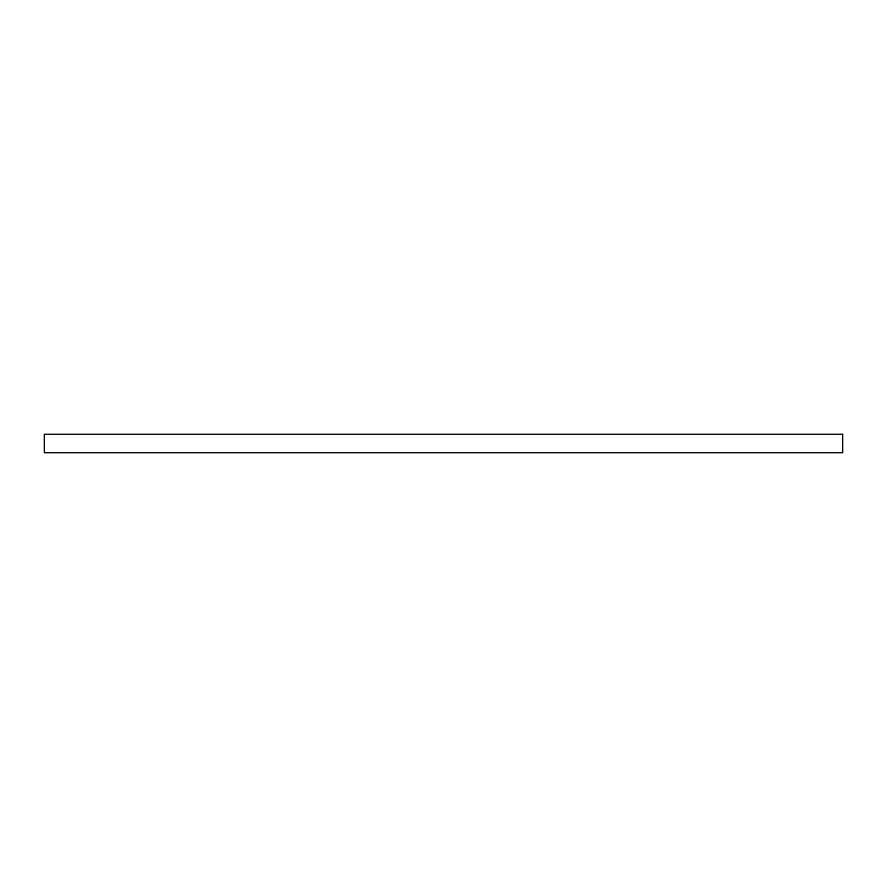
<?xml version="1.0" encoding="UTF-8"?>
<svg xmlns="http://www.w3.org/2000/svg" width="887" height="887" viewBox="0 0 887 887"><rect width="100%" height="100%" fill="white"/><g stroke="black" fill="none" stroke-linecap="round" stroke-linejoin="round"><path stroke-width="1.33" d="M842.65 434.286L44.35 434.286L44.35 452.714L842.65 452.714L842.65 434.286"/></g></svg>
